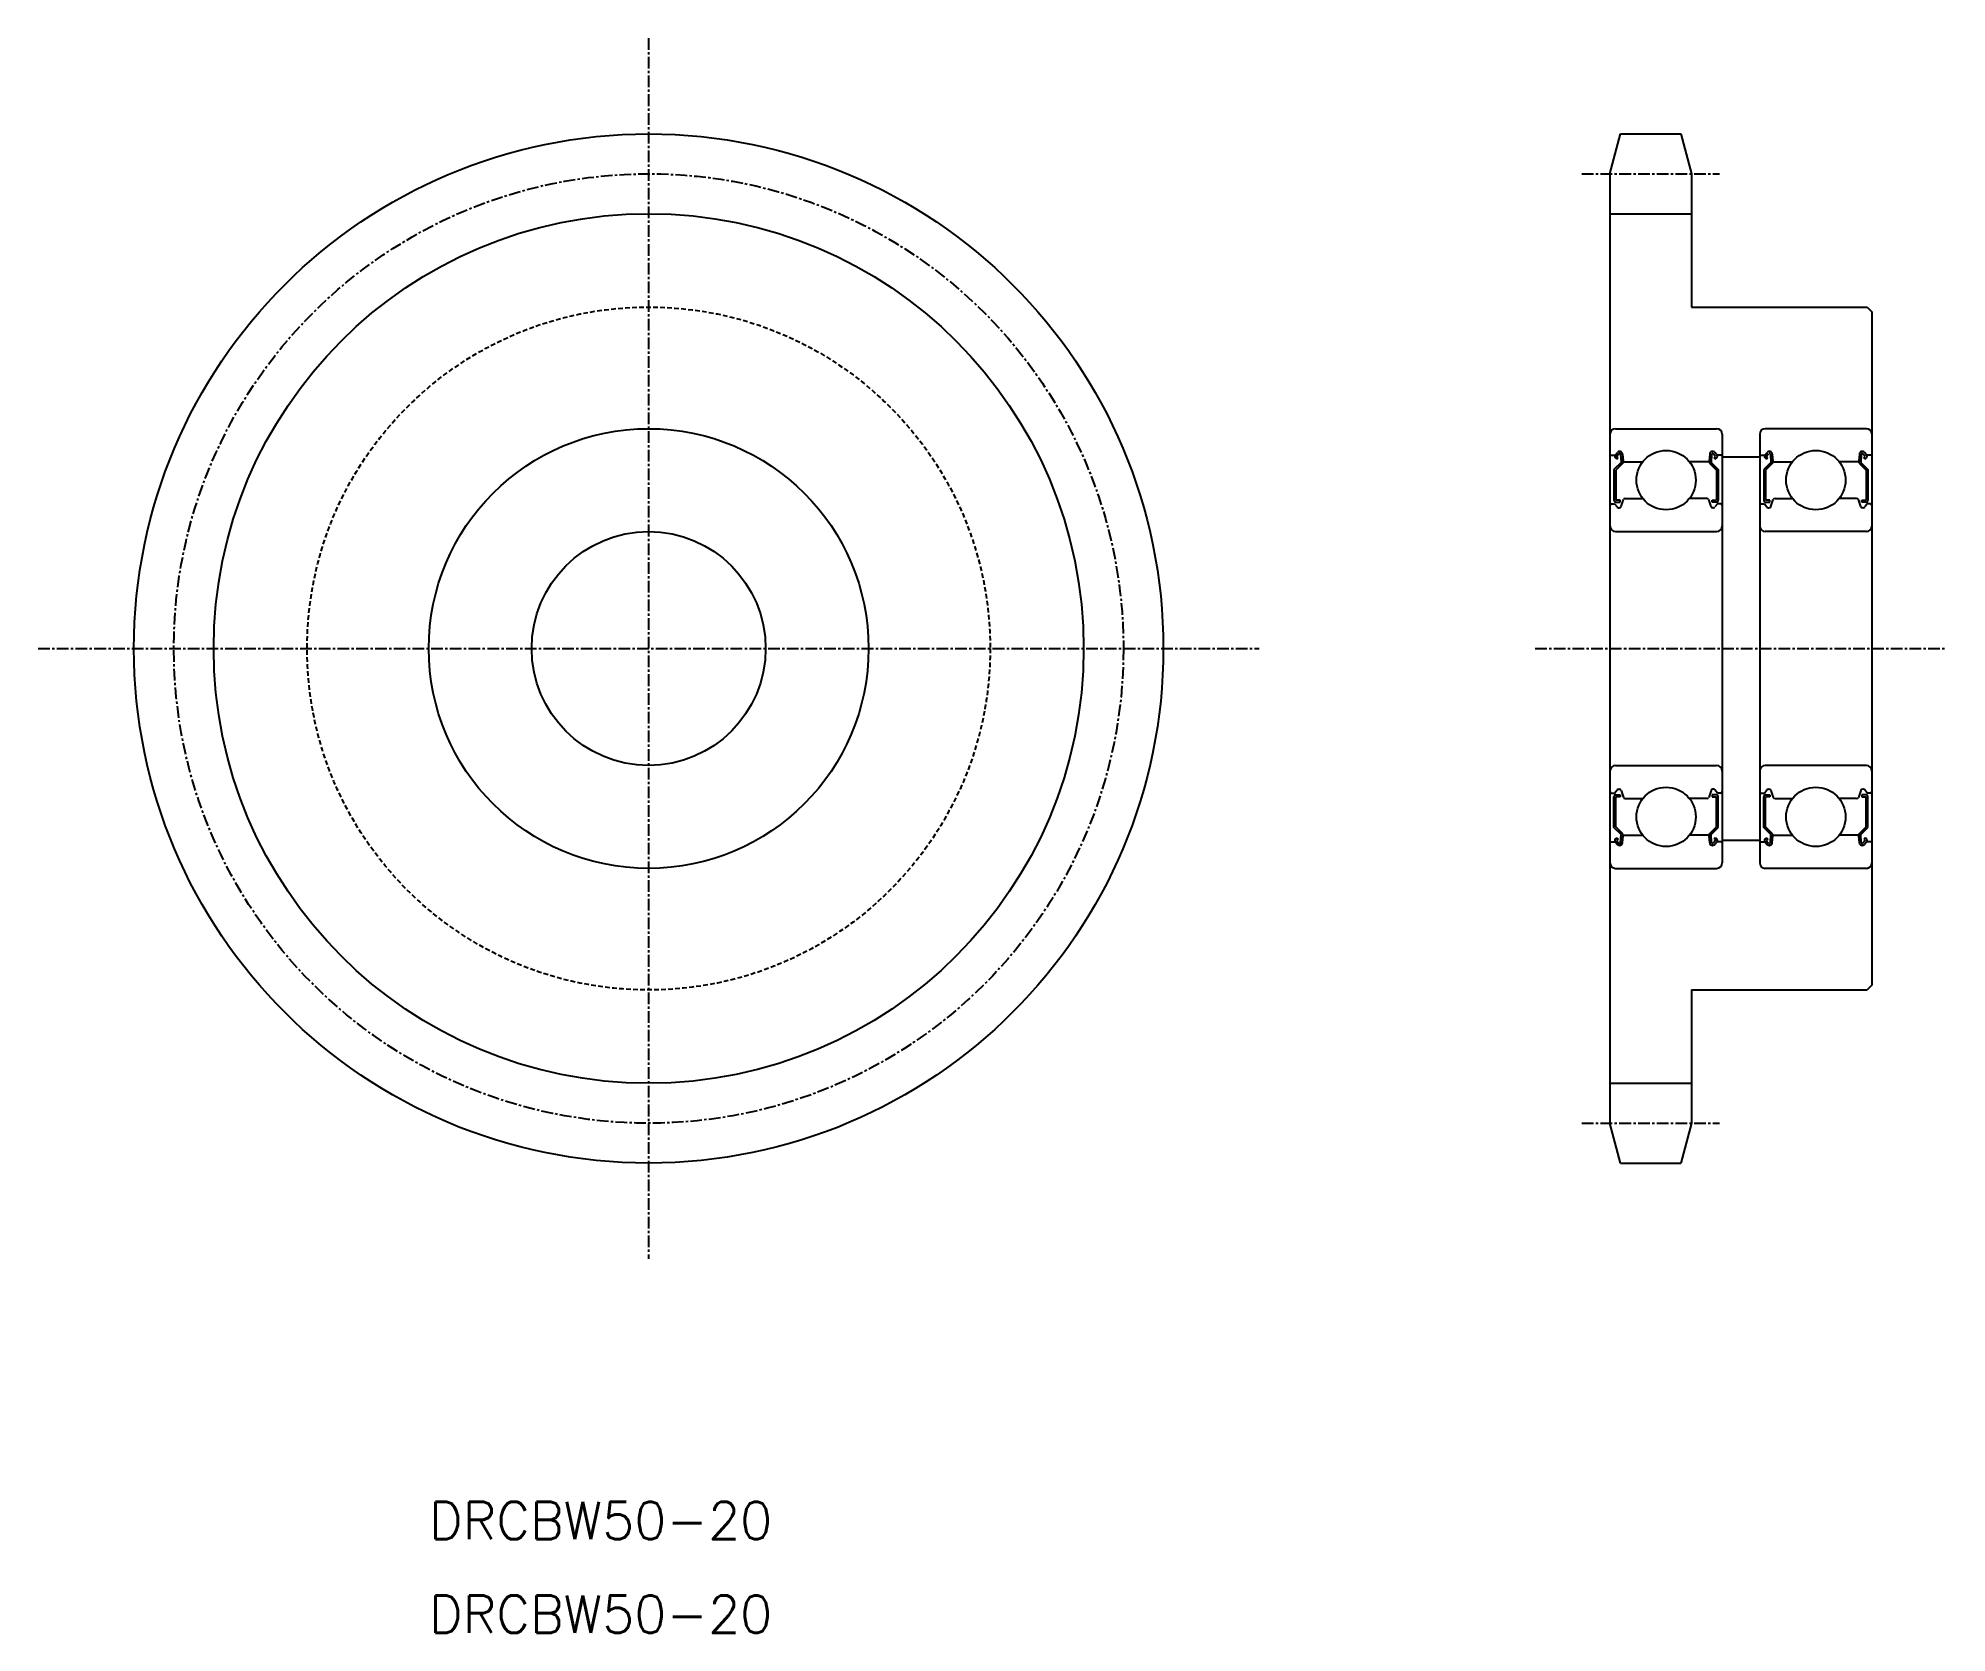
# Model space of a CAD drawing. Extents: x 0 to 204, y 0 to 170.
import ezdxf

# ---------------------------------------------------------------- set-up
doc = ezdxf.new("R2010")
doc.units = 0
doc.linetypes.add('CENTER', pattern=[2, 1.25, -0.25, 0.25, -0.25])
doc.linetypes.add('DASHED', pattern=[0.75, 0.5, -0.25])
doc.layers.get('0').update_dxf_attribs({"linetype": 'CONTINUOUS'})
doc.layers.add('CENTER', color=1, linetype='CENTER')
doc.styles.add('MISUMI', font='txt.shx')

msp = doc.modelspace()

# ---------------------------------------------------------------- linework, layer by layer
at = {"color": 7, "linetype": 'CONTINUOUS'}
for p, q in [((167.97, 155.96), (169.11, 160.22)), ((169.11, 160.22), (175.53, 160.22)), ((175.53, 160.22), (176.67, 155.96)), ((167.97, 155.96), (167.97, 54.48)), ((176.67, 155.96), (176.67, 141.72)), ((167.97, 151.7), (176.67, 151.7)), ((176.67, 141.72), (195.47, 141.72)), ((195.47, 141.72), (195.97, 141.22)), ((195.97, 141.22), (195.97, 69.22)), ((168.57, 128.72), (179.37, 128.72)), ((195.37, 128.72), (184.57, 128.72)), ((179.97, 128.12), (179.97, 82.32)), ((183.97, 128.12), (183.97, 82.32)), ((168.07, 125.87), (168.53, 125.87)), ((169.15, 125.11), (168.4, 124.36)), ((168.53, 125.87), (168.78, 126.17)), ((168.71, 125.46), (168.55, 125.59)), ((169.35, 125.02), (168.6, 124.27)), ((168.68, 125.75), (168.93, 126.04)), ((168.84, 125.62), (168.68, 125.75)), ((168.71, 125.46), (168.84, 125.62)), ((169.11, 125.98), (169.15, 125.11)), ((169.31, 126), (169.37, 125.27)), ((169.35, 125.49), (169.35, 125.02)), ((169.47, 125.17), (171.46, 125.17)), ((178.47, 125.17), (176.48, 125.17)), ((178.63, 126), (178.57, 125.27)), ((178.59, 125.49), (178.59, 125.02)), ((178.59, 125.02), (179.34, 124.27)), ((178.83, 125.98), (178.79, 125.11)), ((178.79, 125.11), (179.54, 124.36)), ((179.26, 125.75), (179.01, 126.04)), ((179.1, 125.62), (179.26, 125.75)), ((179.23, 125.46), (179.1, 125.62)), ((179.41, 125.87), (179.16, 126.17)), ((179.23, 125.46), (179.38, 125.59)), ((179.87, 125.87), (179.41, 125.87)), ((179.97, 125.72), (183.97, 125.72)), ((184.07, 125.87), (184.53, 125.87)), ((185.15, 125.11), (184.4, 124.36)), ((184.53, 125.87), (184.78, 126.17)), ((184.71, 125.46), (184.55, 125.59)), ((185.35, 125.02), (184.6, 124.27)), ((184.68, 125.75), (184.93, 126.04)), ((184.84, 125.62), (184.68, 125.75)), ((184.71, 125.46), (184.84, 125.62)), ((185.11, 125.98), (185.15, 125.11)), ((185.31, 126), (185.37, 125.27)), ((185.35, 125.49), (185.35, 125.02)), ((185.47, 125.17), (187.46, 125.17)), ((194.47, 125.17), (192.48, 125.17)), ((194.63, 126), (194.57, 125.27)), ((194.59, 125.49), (194.59, 125.02)), ((194.59, 125.02), (195.34, 124.27)), ((194.83, 125.98), (194.79, 125.11)), ((194.79, 125.11), (195.54, 124.36)), ((195.26, 125.75), (195.01, 126.04)), ((195.1, 125.62), (195.26, 125.75)), ((195.23, 125.46), (195.1, 125.62)), ((195.41, 125.87), (195.16, 126.17)), ((195.23, 125.46), (195.38, 125.59)), ((195.87, 125.87), (195.41, 125.87)), ((168.4, 124.36), (168.4, 121.07)), ((168.6, 124.27), (168.6, 121.07)), ((179.34, 124.27), (179.34, 121.07)), ((179.54, 124.36), (179.54, 121.07)), ((184.4, 124.36), (184.4, 121.07)), ((184.6, 124.27), (184.6, 121.07)), ((195.34, 124.27), (195.34, 121.07)), ((195.54, 124.36), (195.54, 121.07)), ((168.17, 120.67), (168.47, 120.67)), ((168.47, 120.67), (168.75, 120.35)), ((169.05, 121.07), (168.6, 121.07)), ((168.6, 120.87), (169.05, 120.87)), ((169.05, 120.87), (169.05, 121.07)), ((169.15, 120.41), (169.42, 121.14)), ((169.61, 121.27), (171.46, 121.27)), ((178.33, 121.27), (176.48, 121.27)), ((178.79, 120.41), (178.52, 121.14)), ((178.89, 120.87), (178.89, 121.07)), ((178.89, 121.07), (179.34, 121.07)), ((179.34, 120.87), (178.89, 120.87)), ((179.47, 120.67), (179.19, 120.35)), ((179.77, 120.67), (179.47, 120.67)), ((184.17, 120.67), (184.47, 120.67)), ((184.47, 120.67), (184.75, 120.35)), ((185.05, 121.07), (184.6, 121.07)), ((184.6, 120.87), (185.05, 120.87)), ((185.05, 120.87), (185.05, 121.07)), ((185.15, 120.41), (185.42, 121.14)), ((185.61, 121.27), (187.46, 121.27)), ((194.33, 121.27), (192.48, 121.27)), ((194.79, 120.41), (194.52, 121.14)), ((194.89, 121.07), (195.34, 121.07)), ((194.89, 120.87), (194.89, 121.07)), ((195.34, 120.87), (194.89, 120.87)), ((195.47, 120.67), (195.19, 120.35)), ((195.77, 120.67), (195.47, 120.67)), ((168.9, 120.27), (168.96, 120.27)), ((179.04, 120.27), (178.98, 120.27)), ((184.9, 120.27), (184.96, 120.27)), ((195.04, 120.27), (194.98, 120.27)), ((168.57, 117.72), (179.37, 117.72)), ((195.37, 117.72), (184.57, 117.72)), ((168.57, 92.72), (179.37, 92.72)), ((195.37, 92.72), (184.57, 92.72)), ((168.17, 89.77), (168.47, 89.77)), ((168.47, 89.77), (168.75, 90.1)), ((168.9, 90.17), (168.96, 90.17)), ((169.15, 90.04), (169.42, 89.31)), ((178.79, 90.04), (178.52, 89.31)), ((179.04, 90.17), (178.98, 90.17)), ((179.47, 89.77), (179.19, 90.1)), ((179.77, 89.77), (179.47, 89.77)), ((184.17, 89.77), (184.47, 89.77)), ((184.47, 89.77), (184.75, 90.1)), ((184.9, 90.17), (184.96, 90.17)), ((185.15, 90.04), (185.42, 89.31)), ((194.79, 90.04), (194.52, 89.31)), ((195.04, 90.17), (194.98, 90.17)), ((195.47, 89.77), (195.19, 90.1)), ((195.77, 89.77), (195.47, 89.77)), ((168.4, 86.09), (168.4, 89.37)), ((168.6, 89.57), (169.05, 89.57)), ((168.6, 86.17), (168.6, 89.37)), ((169.05, 89.37), (168.6, 89.37)), ((169.05, 89.57), (169.05, 89.37)), ((169.61, 89.17), (171.46, 89.17)), ((178.33, 89.17), (176.48, 89.17)), ((178.89, 89.57), (178.89, 89.37)), ((179.34, 89.57), (178.89, 89.57)), ((178.89, 89.37), (179.34, 89.37)), ((179.34, 86.17), (179.34, 89.37)), ((179.54, 86.09), (179.54, 89.37)), ((184.4, 86.09), (184.4, 89.37)), ((184.6, 89.57), (185.05, 89.57)), ((184.6, 86.17), (184.6, 89.37)), ((185.05, 89.37), (184.6, 89.37)), ((185.05, 89.57), (185.05, 89.37)), ((185.61, 89.17), (187.46, 89.17)), ((194.33, 89.17), (192.48, 89.17)), ((195.34, 89.57), (194.89, 89.57)), ((194.89, 89.57), (194.89, 89.37)), ((194.89, 89.37), (195.34, 89.37)), ((195.34, 86.17), (195.34, 89.37)), ((195.54, 86.09), (195.54, 89.37)), ((169.15, 85.34), (168.4, 86.09)), ((169.35, 85.42), (168.6, 86.17)), ((178.59, 85.42), (179.34, 86.17)), ((178.79, 85.34), (179.54, 86.09)), ((185.15, 85.34), (184.4, 86.09)), ((185.35, 85.42), (184.6, 86.17)), ((194.59, 85.42), (195.34, 86.17)), ((194.79, 85.34), (195.54, 86.09)), ((168.07, 84.57), (168.53, 84.57)), ((168.53, 84.57), (168.78, 84.28)), ((168.71, 84.98), (168.55, 84.86)), ((168.84, 84.83), (168.68, 84.7)), ((168.68, 84.7), (168.93, 84.4)), ((168.71, 84.98), (168.84, 84.83)), ((169.11, 84.46), (169.15, 85.34)), ((169.31, 84.44), (169.37, 85.18)), ((169.35, 84.95), (169.35, 85.42)), ((169.47, 85.27), (171.46, 85.27)), ((178.47, 85.27), (176.48, 85.27)), ((178.63, 84.44), (178.57, 85.18)), ((178.59, 84.95), (178.59, 85.42)), ((178.83, 84.46), (178.79, 85.34)), ((179.26, 84.7), (179.01, 84.4)), ((179.23, 84.98), (179.1, 84.83)), ((179.1, 84.83), (179.26, 84.7)), ((179.41, 84.57), (179.16, 84.28)), ((179.23, 84.98), (179.38, 84.86)), ((179.87, 84.57), (179.41, 84.57)), ((179.97, 84.72), (183.97, 84.72)), ((184.07, 84.57), (184.53, 84.57)), ((184.53, 84.57), (184.78, 84.28)), ((184.71, 84.98), (184.55, 84.86)), ((184.84, 84.83), (184.68, 84.7)), ((184.68, 84.7), (184.93, 84.4)), ((184.71, 84.98), (184.84, 84.83)), ((185.11, 84.46), (185.15, 85.34)), ((185.31, 84.44), (185.37, 85.18)), ((185.35, 84.95), (185.35, 85.42)), ((185.47, 85.27), (187.46, 85.27)), ((194.47, 85.27), (192.48, 85.27)), ((194.63, 84.44), (194.57, 85.18)), ((194.59, 84.95), (194.59, 85.42)), ((194.83, 84.46), (194.79, 85.34)), ((195.26, 84.7), (195.01, 84.4)), ((195.23, 84.98), (195.1, 84.83)), ((195.1, 84.83), (195.26, 84.7)), ((195.41, 84.57), (195.16, 84.28)), ((195.23, 84.98), (195.38, 84.86)), ((195.87, 84.57), (195.41, 84.57)), ((168.57, 81.72), (179.37, 81.72)), ((171.47, 81.72), (171.47, 81.72)), ((173.97, 81.72), (173.97, 81.72)), ((195.37, 81.72), (184.57, 81.72)), ((189.97, 81.72), (189.97, 81.72)), ((192.47, 81.72), (192.47, 81.72)), ((176.67, 68.72), (176.67, 54.48)), ((176.67, 68.72), (195.47, 68.72)), ((181.37, 68.72), (181.37, 68.72)), ((186.07, 68.72), (186.07, 68.72)), ((195.97, 69.22), (195.47, 68.72)), ((167.97, 58.74), (176.67, 58.74)), ((169.11, 50.22), (167.97, 54.48)), ((176.67, 54.48), (175.53, 50.22)), ((169.11, 50.22), (175.53, 50.22))]:
    msp.add_line(p, q, dxfattribs=at)
for centre, radius in [((65.24, 105.22), 55), ((65.24, 105.22), 23.5), ((173.97, 123.22), 3.17), ((189.97, 123.22), 3.17), ((65.24, 105.22), 12.5), ((173.97, 87.22), 3.17), ((189.97, 87.22), 3.17)]:
    msp.add_circle(centre, radius, dxfattribs=at)
at = {"color": 3, "linetype": 'CONTINUOUS'}
msp.add_circle((65.24, 105.22), 46.48, dxfattribs=at)
at = {"color": 3, "linetype": 'DASHED'}
msp.add_circle((65.24, 105.22), 36.5, dxfattribs=at)
at = {"color": 7, "linetype": 'CONTINUOUS'}
for centre, radius, start, end in [((168.57, 128.12), 0.6, 90, 180), ((179.37, 128.12), 0.6, 0, 90), ((184.57, 128.12), 0.6, 90, 180), ((195.37, 128.12), 0.6, 0, 90), ((168.07, 125.97), 0.1, 180, 270), ((168.68, 125.75), 0.2, 140.0012, 230.0863), ((169.01, 125.98), 0.3, 4.9967, 140.0012), ((169.01, 125.98), 0.1, 2.8198, 140.0023), ((169.47, 125.27), 0.1, 184.9967, 270), ((178.47, 125.27), 0.1, 270, 355.0033), ((178.93, 125.98), 0.3, 39.9988, 175.0033), ((178.93, 125.98), 0.1, 39.9977, 177.1802), ((179.26, 125.75), 0.2, 309.9137, 39.9988), ((179.87, 125.97), 0.1, 270, 0), ((184.07, 125.97), 0.1, 180, 270), ((184.68, 125.75), 0.2, 140.0012, 230.0863), ((185.01, 125.98), 0.3, 4.9967, 140.0012), ((185.01, 125.98), 0.1, 2.8198, 140.0023), ((185.47, 125.27), 0.1, 184.9967, 270), ((194.47, 125.27), 0.1, 270, 355.0033), ((194.93, 125.98), 0.3, 39.9988, 175.0033), ((194.93, 125.98), 0.1, 39.9977, 177.1802), ((195.26, 125.75), 0.2, 309.9137, 39.9988), ((195.87, 125.97), 0.1, 270, 0), ((168.17, 120.47), 0.2, 90, 180), ((168.6, 121.07), 0.2, 180, 270), ((168.9, 120.47), 0.2, 219.9945, 270), ((168.96, 120.47), 0.2, 270, 339.9921), ((169.61, 121.07), 0.2, 90, 159.9921), ((178.33, 121.07), 0.2, 20.0079, 90), ((178.98, 120.47), 0.2, 200.0079, 270), ((179.04, 120.47), 0.2, 270, 320.0055), ((179.34, 121.07), 0.2, 270, 0), ((179.77, 120.47), 0.2, 0, 90), ((184.17, 120.47), 0.2, 90, 180), ((184.6, 121.07), 0.2, 180, 270), ((184.9, 120.47), 0.2, 219.9945, 270), ((184.96, 120.47), 0.2, 270, 339.9921), ((185.61, 121.07), 0.2, 90, 159.9921), ((194.33, 121.07), 0.2, 20.0079, 90), ((194.98, 120.47), 0.2, 200.0079, 270), ((195.04, 120.47), 0.2, 270, 320.0055), ((195.34, 121.07), 0.2, 270, 0), ((195.77, 120.47), 0.2, 0, 90), ((168.57, 118.32), 0.6, 180, 270), ((179.37, 118.32), 0.6, 270, 0), ((184.57, 118.32), 0.6, 180, 270), ((195.37, 118.32), 0.6, 270, 0), ((168.57, 92.12), 0.6, 90, 180), ((179.37, 92.12), 0.6, 0, 90), ((184.57, 92.12), 0.6, 90, 180), ((195.37, 92.12), 0.6, 0, 90), ((168.17, 89.97), 0.2, 180, 270), ((168.9, 89.97), 0.2, 90, 140.0055), ((168.96, 89.97), 0.2, 20.0079, 90), ((178.98, 89.97), 0.2, 90, 159.9921), ((179.04, 89.97), 0.2, 39.9945, 90), ((179.77, 89.97), 0.2, 270, 0), ((184.17, 89.97), 0.2, 180, 270), ((184.9, 89.97), 0.2, 90, 140.0055), ((184.96, 89.97), 0.2, 20.0079, 90), ((194.98, 89.97), 0.2, 90, 159.9921), ((195.04, 89.97), 0.2, 39.9945, 90), ((195.77, 89.97), 0.2, 270, 0), ((168.6, 89.37), 0.2, 90, 180), ((169.61, 89.37), 0.2, 200.0079, 270), ((178.33, 89.37), 0.2, 270, 339.9921), ((179.34, 89.37), 0.2, 0, 90), ((184.6, 89.37), 0.2, 90, 180), ((185.61, 89.37), 0.2, 200.0079, 270), ((194.33, 89.37), 0.2, 270, 339.9921), ((195.34, 89.37), 0.2, 0, 90), ((168.07, 84.47), 0.1, 90, 180), ((168.68, 84.7), 0.2, 129.9137, 219.9988), ((169.01, 84.47), 0.3, 219.9988, 355.0033), ((169.01, 84.47), 0.1, 219.9977, 357.1802), ((169.47, 85.17), 0.1, 90, 175.0033), ((178.47, 85.17), 0.1, 4.9967, 90), ((178.93, 84.47), 0.3, 184.9967, 320.0012), ((178.93, 84.47), 0.1, 182.8198, 320.0023), ((179.26, 84.7), 0.2, 320.0012, 50.0863), ((179.87, 84.47), 0.1, 0, 90), ((184.07, 84.47), 0.1, 90, 180), ((184.68, 84.7), 0.2, 129.9137, 219.9988), ((185.01, 84.47), 0.3, 219.9988, 355.0033), ((185.01, 84.47), 0.1, 219.9977, 357.1802), ((185.47, 85.17), 0.1, 90, 175.0033), ((194.47, 85.17), 0.1, 4.9967, 90), ((194.93, 84.47), 0.3, 184.9967, 320.0012), ((194.93, 84.47), 0.1, 182.8198, 320.0023), ((195.26, 84.7), 0.2, 320.0012, 50.0863), ((195.87, 84.47), 0.1, 0, 90), ((168.57, 82.32), 0.6, 180, 270), ((179.37, 82.32), 0.6, 270, 0), ((184.57, 82.32), 0.6, 180, 270), ((195.37, 82.32), 0.6, 270, 0)]:
    msp.add_arc(centre, radius, start, end, dxfattribs=at)
at = {"layer": 'CENTER', "color": 1, "linetype": 'CENTER'}
for p, q in [((65.24, 170.46), (65.24, 39.98)), ((164.97, 155.96), (179.67, 155.96)), ((0, 105.22), (130.48, 105.22)), ((159.97, 105.22), (203.97, 105.22)), ((164.97, 54.48), (179.67, 54.48))]:
    msp.add_line(p, q, dxfattribs=at)
msp.add_circle((65.24, 105.22), 50.74, dxfattribs=at)

# ---------------------------------------------------------------- texts
at = {"color": 7, "linetype": 'CONTINUOUS', "style": 'MISUMI'}
for p in [(41.76, 10), (41.76, 0)]:
    msp.add_text('DRCBW50-20', height=4, dxfattribs=at).set_placement(p)

doc.saveas('drawing.dxf')
